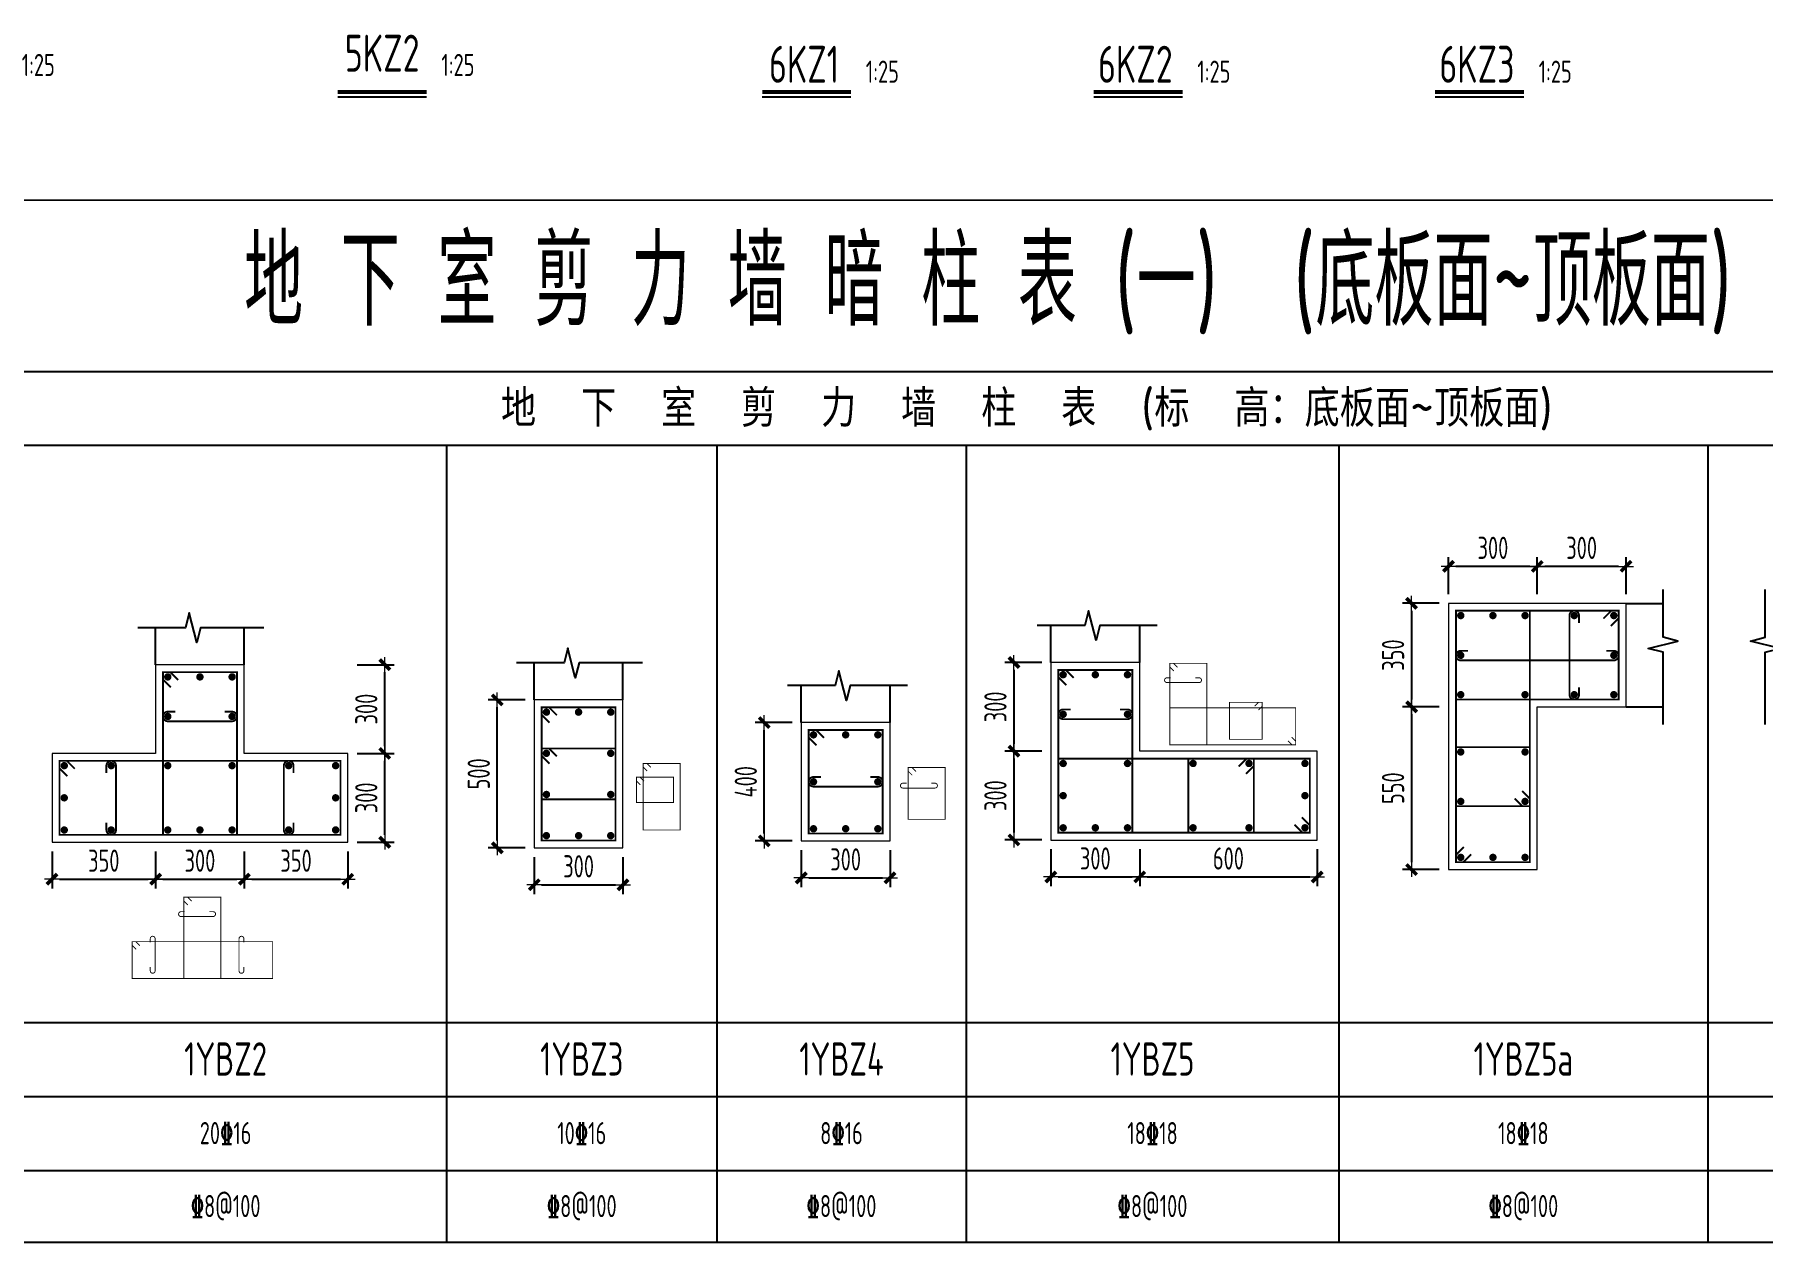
# Model space of a CAD drawing. Extents: x 292423 to 376523, y 106557 to 361882.
# Drawn here: x 318331 to 341697, y 328932 to 345264 of the extents above; entities that cross this region are included whole.
import ezdxf
from ezdxf.enums import TextEntityAlignment as Align

# ---------------------------------------------------------------- set-up
doc = ezdxf.new("R2010")
doc.units = 0
doc.header["$LTSCALE"] = 1000
doc.layers.get('0').update_dxf_attribs({"linetype": 'CONTINUOUS'})
doc.layers.get('Defpoints').update_dxf_attribs({"linetype": 'CONTINUOUS'})
for name, color, linetype in [('Note', 7, 'CONTINUOUS'), ('TAB', 7, 'CONTINUOUS'), ('TEXT', 7, 'CONTINUOUS'), ('THICK', 6, 'CONTINUOUS'), ('THIN', 7, 'CONTINUOUS')]:
    doc.layers.add(name, color=color, linetype=linetype)
for name, color, linetype, lineweight in [('REIN', 6, 'CONTINUOUS', 18), ('Z-柱大样外框', 7, 'ByLayer', 18), ('Z-详图标注', 3, 'CONTINUOUS', 18)]:
    doc.layers.add(name, color=color, linetype=linetype, lineweight=lineweight)
doc.styles.get("Standard").update_dxf_attribs({"font": 'tssdeng.shx', "width": 0.7, "bigfont": 'tssdchn.shx'})
doc.styles.add('TCCAD_Dimension', font='Tssdeng.shx', dxfattribs={"width": 0.7, "bigfont": 'tssdchn.shx'})
doc.dimstyles.new('TCCAD_25_100', dxfattribs={"dimtxt": 300, "dimasz": 100, "dimexe": 125, "dimexo": 125, "dimgap": 100, "dimtad": 1, "dimdec": 0, "dimlfac": 0.25, "dimzin": 0, "dimdsep": 46, "dimtxsty": 'TCCAD_Dimension', "dimblk": '_TCDBK25_100', "dimcen": 0, "dimclrt": 7, "dimadec": 0, "dimazin": 0, "dimtfac": 1, "dimtdec": 0, "dimtix": 1, "dimtmove": 2, "dimatfit": 3, "dimfxl": 1, "dimtolj": 1, "dimtzin": 0, "dimarcsym": 0})

# ---------------------------------------------------------------- blocks, each defined once
blk = doc.blocks.new('_TCDBK25_100')
blk.add_line((-1, 0), (1, 0))
at = {"const_width": 0.5}
blk.add_lwpolyline([(-0.7, -0.7), (0.7, 0.7)], dxfattribs=at)
blk = doc.blocks.new('*D284')
at = {"layer": 'Defpoints', "color": 0}
for p in [(318567, 334344), (319967, 334344), (319967, 333844)]:
    blk.add_point(p, dxfattribs=at)
at = {"layer": 'Z-详图标注', "color": 0, "lineweight": -2}
for p, q in [((318567, 334219), (318567, 333719)), ((319967, 334219), (319967, 333719)), ((318667, 333844), (319867, 333844))]:
    blk.add_line(p, q, dxfattribs=at)
at = {"layer": 'Z-详图标注', "color": 0, "lineweight": -2, "xscale": 100, "yscale": 100, "zscale": 100, "rotation": 180}
blk.add_blockref('_TCDBK25_100', (318567, 333844), dxfattribs=at)
at = {"layer": 'Z-详图标注', "color": 0, "lineweight": -2, "xscale": 100, "yscale": 100, "zscale": 100}
blk.add_blockref('_TCDBK25_100', (319967, 333844), dxfattribs=at)
at = {"layer": 'Z-详图标注', "color": 7, "insert": (319267, 334094), "char_height": 300, "attachment_point": 5, "style": 'TCCAD_Dimension'}
blk.add_mtext('\\A1;350', dxfattribs=at)
blk = doc.blocks.new('*D285')
at = {"layer": 'Defpoints', "color": 0}
for p in [(319967, 334344), (321167, 334344), (321167, 333844)]:
    blk.add_point(p, dxfattribs=at)
at = {"layer": 'Z-详图标注', "color": 0, "lineweight": -2}
for p, q in [((319967, 334219), (319967, 333719)), ((321167, 334219), (321167, 333719)), ((320067, 333844), (321067, 333844))]:
    blk.add_line(p, q, dxfattribs=at)
at = {"layer": 'Z-详图标注', "color": 0, "lineweight": -2, "xscale": 100, "yscale": 100, "zscale": 100, "rotation": 180}
blk.add_blockref('_TCDBK25_100', (319967, 333844), dxfattribs=at)
at = {"layer": 'Z-详图标注', "color": 0, "lineweight": -2, "xscale": 100, "yscale": 100, "zscale": 100}
blk.add_blockref('_TCDBK25_100', (321167, 333844), dxfattribs=at)
at = {"layer": 'Z-详图标注', "color": 7, "insert": (320567, 334094), "char_height": 300, "attachment_point": 5, "style": 'TCCAD_Dimension'}
blk.add_mtext('\\A1;300', dxfattribs=at)
blk = doc.blocks.new('*D286')
at = {"layer": 'Defpoints', "color": 0}
for p in [(321167, 334344), (322567, 334344), (322567, 333844)]:
    blk.add_point(p, dxfattribs=at)
at = {"layer": 'Z-详图标注', "color": 0, "lineweight": -2}
for p, q in [((321167, 334219), (321167, 333719)), ((322567, 334219), (322567, 333719)), ((321267, 333844), (322467, 333844))]:
    blk.add_line(p, q, dxfattribs=at)
at = {"layer": 'Z-详图标注', "color": 0, "lineweight": -2, "xscale": 100, "yscale": 100, "zscale": 100, "rotation": 180}
blk.add_blockref('_TCDBK25_100', (321167, 333844), dxfattribs=at)
at = {"layer": 'Z-详图标注', "color": 0, "lineweight": -2, "xscale": 100, "yscale": 100, "zscale": 100}
blk.add_blockref('_TCDBK25_100', (322567, 333844), dxfattribs=at)
at = {"layer": 'Z-详图标注', "color": 7, "insert": (321867, 334094), "char_height": 300, "attachment_point": 5, "style": 'TCCAD_Dimension'}
blk.add_mtext('\\A1;350', dxfattribs=at)
blk = doc.blocks.new('*D287')
at = {"layer": 'Defpoints', "color": 0}
for p in [(322567, 335544), (323067, 335544), (322567, 334344)]:
    blk.add_point(p, dxfattribs=at)
at = {"layer": 'Z-详图标注', "color": 0, "lineweight": -2}
for p, q in [((322692, 335544), (323192, 335544)), ((323067, 334444), (323067, 335444)), ((322692, 334344), (323192, 334344))]:
    blk.add_line(p, q, dxfattribs=at)
at = {"layer": 'Z-详图标注', "color": 0, "lineweight": -2, "xscale": 100, "yscale": 100, "zscale": 100}
for p, rotation in [((323067, 335544), 90), ((323067, 334344), 270)]:
    blk.add_blockref('_TCDBK25_100', p, dxfattribs=dict(at, rotation=rotation))
at = {"layer": 'Z-详图标注', "color": 7, "insert": (322817, 334944), "char_height": 300, "attachment_point": 5, "rotation": 90, "style": 'TCCAD_Dimension'}
blk.add_mtext('\\A1;300', dxfattribs=at)
blk = doc.blocks.new('*D288')
at = {"layer": 'Defpoints', "color": 0}
for p in [(322567, 336744), (323067, 336744), (322567, 335544)]:
    blk.add_point(p, dxfattribs=at)
at = {"layer": 'Z-详图标注', "color": 0, "lineweight": -2}
for p, q in [((322692, 336744), (323192, 336744)), ((323067, 335644), (323067, 336644)), ((322692, 335544), (323192, 335544))]:
    blk.add_line(p, q, dxfattribs=at)
at = {"layer": 'Z-详图标注', "color": 0, "lineweight": -2, "xscale": 100, "yscale": 100, "zscale": 100}
for p, rotation in [((323067, 336744), 90), ((323067, 335544), 270)]:
    blk.add_blockref('_TCDBK25_100', p, dxfattribs=dict(at, rotation=rotation))
at = {"layer": 'Z-详图标注', "color": 7, "insert": (322817, 336144), "char_height": 300, "attachment_point": 5, "rotation": 90, "style": 'TCCAD_Dimension'}
blk.add_mtext('\\A1;300', dxfattribs=at)
blk = doc.blocks.new('*D289')
at = {"layer": 'Defpoints', "color": 0}
for p in [(328699, 334361), (329899, 334361), (329899, 333861)]:
    blk.add_point(p, dxfattribs=at)
at = {"layer": 'Z-详图标注', "color": 0, "lineweight": -2}
for p, q in [((328699, 334236), (328699, 333736)), ((329899, 334236), (329899, 333736)), ((328799, 333861), (329799, 333861))]:
    blk.add_line(p, q, dxfattribs=at)
at = {"layer": 'Z-详图标注', "color": 0, "lineweight": -2, "xscale": 100, "yscale": 100, "zscale": 100, "rotation": 180}
blk.add_blockref('_TCDBK25_100', (328699, 333861), dxfattribs=at)
at = {"layer": 'Z-详图标注', "color": 0, "lineweight": -2, "xscale": 100, "yscale": 100, "zscale": 100}
blk.add_blockref('_TCDBK25_100', (329899, 333861), dxfattribs=at)
at = {"layer": 'Z-详图标注', "color": 7, "insert": (329299, 334111), "char_height": 300, "attachment_point": 5, "style": 'TCCAD_Dimension'}
blk.add_mtext('\\A1;300', dxfattribs=at)
blk = doc.blocks.new('*D290')
at = {"layer": 'Defpoints', "color": 0}
for p in [(328199, 335961), (328699, 335961), (328699, 334361)]:
    blk.add_point(p, dxfattribs=at)
at = {"layer": 'Z-详图标注', "color": 0, "lineweight": -2}
for p, q in [((328574, 335961), (328074, 335961)), ((328199, 334461), (328199, 335861)), ((328574, 334361), (328074, 334361))]:
    blk.add_line(p, q, dxfattribs=at)
at = {"layer": 'Z-详图标注', "color": 0, "lineweight": -2, "xscale": 100, "yscale": 100, "zscale": 100}
for p, rotation in [((328199, 335961), 90), ((328199, 334361), 270)]:
    blk.add_blockref('_TCDBK25_100', p, dxfattribs=dict(at, rotation=rotation))
at = {"layer": 'Z-详图标注', "color": 7, "insert": (327949, 335161), "char_height": 300, "attachment_point": 5, "rotation": 90, "style": 'TCCAD_Dimension'}
blk.add_mtext('\\A1;400', dxfattribs=at)
blk = doc.blocks.new('*D291')
at = {"layer": 'Defpoints', "color": 0}
for p in [(332075, 336774), (331575, 335574), (332075, 335574)]:
    blk.add_point(p, dxfattribs=at)
at = {"layer": 'Z-详图标注', "color": 0, "lineweight": -2}
for p, q in [((331950, 336774), (331450, 336774)), ((331575, 336674), (331575, 335674)), ((331950, 335574), (331450, 335574))]:
    blk.add_line(p, q, dxfattribs=at)
at = {"layer": 'Z-详图标注', "color": 0, "lineweight": -2, "xscale": 100, "yscale": 100, "zscale": 100}
for p, rotation in [((331575, 336774), 90), ((331575, 335574), 270)]:
    blk.add_blockref('_TCDBK25_100', p, dxfattribs=dict(at, rotation=rotation))
at = {"layer": 'Z-详图标注', "color": 7, "insert": (331325, 336174), "char_height": 300, "attachment_point": 5, "rotation": 90, "style": 'TCCAD_Dimension'}
blk.add_mtext('\\A1;300', dxfattribs=at)
blk = doc.blocks.new('*D292')
at = {"layer": 'Defpoints', "color": 0}
for p in [(332075, 335574), (331575, 334374), (332075, 334374)]:
    blk.add_point(p, dxfattribs=at)
at = {"layer": 'Z-详图标注', "color": 0, "lineweight": -2}
for p, q in [((331950, 335574), (331450, 335574)), ((331575, 335474), (331575, 334474)), ((331950, 334374), (331450, 334374))]:
    blk.add_line(p, q, dxfattribs=at)
at = {"layer": 'Z-详图标注', "color": 0, "lineweight": -2, "xscale": 100, "yscale": 100, "zscale": 100}
for p, rotation in [((331575, 335574), 90), ((331575, 334374), 270)]:
    blk.add_blockref('_TCDBK25_100', p, dxfattribs=dict(at, rotation=rotation))
at = {"layer": 'Z-详图标注', "color": 7, "insert": (331325, 334974), "char_height": 300, "attachment_point": 5, "rotation": 90, "style": 'TCCAD_Dimension'}
blk.add_mtext('\\A1;300', dxfattribs=at)
blk = doc.blocks.new('*D293')
at = {"layer": 'Defpoints', "color": 0}
for p in [(332075, 334374), (333275, 334374), (333275, 333874)]:
    blk.add_point(p, dxfattribs=at)
at = {"layer": 'Z-详图标注', "color": 0, "lineweight": -2}
for p, q in [((332075, 334249), (332075, 333749)), ((333275, 334249), (333275, 333749)), ((332175, 333874), (333175, 333874))]:
    blk.add_line(p, q, dxfattribs=at)
at = {"layer": 'Z-详图标注', "color": 0, "lineweight": -2, "xscale": 100, "yscale": 100, "zscale": 100, "rotation": 180}
blk.add_blockref('_TCDBK25_100', (332075, 333874), dxfattribs=at)
at = {"layer": 'Z-详图标注', "color": 0, "lineweight": -2, "xscale": 100, "yscale": 100, "zscale": 100}
blk.add_blockref('_TCDBK25_100', (333275, 333874), dxfattribs=at)
at = {"layer": 'Z-详图标注', "color": 7, "insert": (332675, 334124), "char_height": 300, "attachment_point": 5, "style": 'TCCAD_Dimension'}
blk.add_mtext('\\A1;300', dxfattribs=at)
blk = doc.blocks.new('*D294')
at = {"layer": 'Defpoints', "color": 0}
for p in [(333275, 334374), (335675, 334374), (335675, 333874)]:
    blk.add_point(p, dxfattribs=at)
at = {"layer": 'Z-详图标注', "color": 0, "lineweight": -2}
for p, q in [((333275, 334249), (333275, 333749)), ((335675, 334249), (335675, 333749)), ((333375, 333874), (335575, 333874))]:
    blk.add_line(p, q, dxfattribs=at)
at = {"layer": 'Z-详图标注', "color": 0, "lineweight": -2, "xscale": 100, "yscale": 100, "zscale": 100, "rotation": 180}
blk.add_blockref('_TCDBK25_100', (333275, 333874), dxfattribs=at)
at = {"layer": 'Z-详图标注', "color": 0, "lineweight": -2, "xscale": 100, "yscale": 100, "zscale": 100}
blk.add_blockref('_TCDBK25_100', (335675, 333874), dxfattribs=at)
at = {"layer": 'Z-详图标注', "color": 7, "insert": (334475, 334124), "char_height": 300, "attachment_point": 5, "style": 'TCCAD_Dimension'}
blk.add_mtext('\\A1;600', dxfattribs=at)
blk = doc.blocks.new('*D317')
at = {"layer": 'Defpoints', "color": 0}
for p in [(325088, 334268), (326288, 334268), (326288, 333768)]:
    blk.add_point(p, dxfattribs=at)
at = {"layer": 'Z-详图标注', "color": 0, "lineweight": -2}
for p, q in [((325088, 334143), (325088, 333643)), ((326288, 334143), (326288, 333643)), ((325188, 333768), (326188, 333768))]:
    blk.add_line(p, q, dxfattribs=at)
at = {"layer": 'Z-详图标注', "color": 0, "lineweight": -2, "xscale": 100, "yscale": 100, "zscale": 100, "rotation": 180}
blk.add_blockref('_TCDBK25_100', (325088, 333768), dxfattribs=at)
at = {"layer": 'Z-详图标注', "color": 0, "lineweight": -2, "xscale": 100, "yscale": 100, "zscale": 100}
blk.add_blockref('_TCDBK25_100', (326288, 333768), dxfattribs=at)
at = {"layer": 'Z-详图标注', "color": 7, "insert": (325688, 334018), "char_height": 300, "attachment_point": 5, "style": 'TCCAD_Dimension'}
blk.add_mtext('\\A1;300', dxfattribs=at)
blk = doc.blocks.new('*D318')
at = {"layer": 'Defpoints', "color": 0}
for p in [(324588, 336268), (325088, 336268), (325088, 334268)]:
    blk.add_point(p, dxfattribs=at)
at = {"layer": 'Z-详图标注', "color": 0, "lineweight": -2}
for p, q in [((324963, 336268), (324463, 336268)), ((324588, 334368), (324588, 336168)), ((324963, 334268), (324463, 334268))]:
    blk.add_line(p, q, dxfattribs=at)
at = {"layer": 'Z-详图标注', "color": 0, "lineweight": -2, "xscale": 100, "yscale": 100, "zscale": 100}
for p, rotation in [((324588, 336268), 90), ((324588, 334268), 270)]:
    blk.add_blockref('_TCDBK25_100', p, dxfattribs=dict(at, rotation=rotation))
at = {"layer": 'Z-详图标注', "color": 7, "insert": (324338, 335268), "char_height": 300, "attachment_point": 5, "rotation": 90, "style": 'TCCAD_Dimension'}
blk.add_mtext('\\A1;500', dxfattribs=at)
blk = doc.blocks.new('*D338')
at = {"layer": 'Defpoints', "color": 0}
for p in [(338652, 338074), (338652, 337574), (339852, 337574)]:
    blk.add_point(p, dxfattribs=at)
at = {"layer": 'Z-详图标注', "color": 0, "lineweight": -2}
for p, q in [((338652, 337699), (338652, 338199)), ((339852, 337699), (339852, 338199)), ((339752, 338074), (338752, 338074))]:
    blk.add_line(p, q, dxfattribs=at)
at = {"layer": 'Z-详图标注', "color": 0, "lineweight": -2, "xscale": 100, "yscale": 100, "zscale": 100, "rotation": 180}
blk.add_blockref('_TCDBK25_100', (338652, 338074), dxfattribs=at)
at = {"layer": 'Z-详图标注', "color": 0, "lineweight": -2, "xscale": 100, "yscale": 100, "zscale": 100}
blk.add_blockref('_TCDBK25_100', (339852, 338074), dxfattribs=at)
at = {"layer": 'Z-详图标注', "color": 7, "insert": (339252, 338324), "char_height": 300, "attachment_point": 5, "style": 'TCCAD_Dimension'}
blk.add_mtext('\\A1;300', dxfattribs=at)
blk = doc.blocks.new('*D339')
at = {"layer": 'Defpoints', "color": 0}
for p in [(337452, 338074), (337452, 337574), (338652, 337574)]:
    blk.add_point(p, dxfattribs=at)
at = {"layer": 'Z-详图标注', "color": 0, "lineweight": -2}
for p, q in [((337452, 337699), (337452, 338199)), ((338652, 337699), (338652, 338199)), ((338552, 338074), (337552, 338074))]:
    blk.add_line(p, q, dxfattribs=at)
at = {"layer": 'Z-详图标注', "color": 0, "lineweight": -2, "xscale": 100, "yscale": 100, "zscale": 100, "rotation": 180}
blk.add_blockref('_TCDBK25_100', (337452, 338074), dxfattribs=at)
at = {"layer": 'Z-详图标注', "color": 0, "lineweight": -2, "xscale": 100, "yscale": 100, "zscale": 100}
blk.add_blockref('_TCDBK25_100', (338652, 338074), dxfattribs=at)
at = {"layer": 'Z-详图标注', "color": 7, "insert": (338052, 338324), "char_height": 300, "attachment_point": 5, "style": 'TCCAD_Dimension'}
blk.add_mtext('\\A1;300', dxfattribs=at)
blk = doc.blocks.new('*D340')
at = {"layer": 'Defpoints', "color": 0}
for p in [(337452, 337574), (336952, 336174), (337452, 336174)]:
    blk.add_point(p, dxfattribs=at)
at = {"layer": 'Z-详图标注', "color": 0, "lineweight": -2}
for p, q in [((337327, 337574), (336827, 337574)), ((336952, 337474), (336952, 336274)), ((337327, 336174), (336827, 336174))]:
    blk.add_line(p, q, dxfattribs=at)
at = {"layer": 'Z-详图标注', "color": 0, "lineweight": -2, "xscale": 100, "yscale": 100, "zscale": 100}
for p, rotation in [((336952, 337574), 90), ((336952, 336174), 270)]:
    blk.add_blockref('_TCDBK25_100', p, dxfattribs=dict(at, rotation=rotation))
at = {"layer": 'Z-详图标注', "color": 7, "insert": (336702, 336874), "char_height": 300, "attachment_point": 5, "rotation": 90, "style": 'TCCAD_Dimension'}
blk.add_mtext('\\A1;350', dxfattribs=at)
blk = doc.blocks.new('*D341')
at = {"layer": 'Defpoints', "color": 0}
for p in [(337452, 336174), (336952, 333974), (337452, 333974)]:
    blk.add_point(p, dxfattribs=at)
at = {"layer": 'Z-详图标注', "color": 0, "lineweight": -2}
for p, q in [((337327, 336174), (336827, 336174)), ((336952, 336074), (336952, 334074)), ((337327, 333974), (336827, 333974))]:
    blk.add_line(p, q, dxfattribs=at)
at = {"layer": 'Z-详图标注', "color": 0, "lineweight": -2, "xscale": 100, "yscale": 100, "zscale": 100}
for p, rotation in [((336952, 336174), 90), ((336952, 333974), 270)]:
    blk.add_blockref('_TCDBK25_100', p, dxfattribs=dict(at, rotation=rotation))
at = {"layer": 'Z-详图标注', "color": 7, "insert": (336702, 335074), "char_height": 300, "attachment_point": 5, "rotation": 90, "style": 'TCCAD_Dimension'}
blk.add_mtext('\\A1;550', dxfattribs=at)

msp = doc.modelspace()

# ---------------------------------------------------------------- linework, layer by layer
at = {"layer": 'REIN', "color": 6}
for points, const_width in [([(294922.6, 343025), (368522.6, 343025)], 25), ([(334830.1, 336181.8), (334883.1, 336234.8), (334933.1, 336234.8), (334933.1, 335734.8), (334489.8, 335734.8), (334489.8, 336234.8), (334933.1, 336234.8), (334933.1, 336184.8), (334880.1, 336131.8)], 12.5), ([(325293.6, 335404.8), (325187.6, 335510.9), (325187.6, 335610.9), (326187.6, 335610.9), (326187.6, 334924.2), (325187.6, 334924.2), (325187.6, 335610.9), (325287.6, 335610.9), (325393.6, 335504.8)], 25), ([(338445.9, 335036.4), (338551.9, 334930.3), (338551.9, 334830.3), (337551.9, 334830.3), (337551.9, 335629.2), (338551.9, 335629.2), (338551.9, 334830.3), (338451.9, 334830.3), (338345.9, 334936.4)], 25), ([(334612.6, 335367.6), (334718.6, 335473.6), (334818.6, 335473.6), (334818.6, 334473.6), (333931.9, 334473.6), (333931.9, 335473.6), (334818.6, 335473.6), (334818.6, 335373.6), (334712.6, 335267.6)], 25), ([(326522.7, 335120.5), (326469.7, 335173.5), (326469.7, 335223.5), (326969.7, 335223.5), (326969.7, 334880.2), (326469.7, 334880.2), (326469.7, 335223.5), (326519.7, 335223.5), (326572.7, 335170.5)], 12.5)]:
    msp.add_lwpolyline(points, dxfattribs=dict(at, const_width=const_width))
at = {"layer": 'REIN', "color": 210}
for points, const_width in [([(337758, 334179.7), (337651.9, 334073.6), (337551.9, 334073.6), (337551.9, 337473.6), (338551.9, 337473.6), (338551.9, 334073.6), (337551.9, 334073.6), (337551.9, 334173.6), (337658, 334279.7)], 25), ([(339545.9, 337367.6), (339651.9, 337473.6), (339751.9, 337473.6), (339751.9, 336273.6), (337551.9, 336273.6), (337551.9, 337473.6), (339751.9, 337473.6), (339751.9, 337373.6), (339645.9, 337267.6)], 25), ([(333737, 336659.3), (333684, 336712.3), (333684, 336762.3), (334184, 336762.3), (334184, 335662.3), (333684, 335662.3), (333684, 336762.3), (333734, 336762.3), (333787, 336709.3)], 12.5), ([(320173.5, 336438), (320067.4, 336544.1), (320067.4, 336644.1), (321067.4, 336644.1), (321067.4, 334444.1), (320067.4, 334444.1), (320067.4, 336644.1), (320167.4, 336644.1), (320273.5, 336538)], 25), ([(332281.3, 336467.6), (332175.3, 336573.6), (332175.3, 336673.6), (333175.3, 336673.6), (333175.3, 334473.6), (332175.3, 334473.6), (332175.3, 336673.6), (332275.3, 336673.6), (332381.3, 336567.6)], 25), ([(325293.6, 335961.5), (325187.6, 336067.6), (325187.6, 336167.6), (326187.6, 336167.6), (326187.6, 334367.6), (325187.6, 334367.6), (325187.6, 336167.6), (325287.6, 336167.6), (325393.6, 336061.5)], 25), ([(335330.9, 335765.3), (335384, 335712.3), (335384, 335662.3), (333684, 335662.3), (333684, 336162.3), (335384, 336162.3), (335384, 335662.3), (335334, 335662.3), (335280.9, 335715.3)], 12.5), ([(328905.3, 335654.7), (328799.3, 335760.8), (328799.3, 335860.8), (329799.3, 335860.8), (329799.3, 334460.8), (328799.3, 334460.8), (328799.3, 335860.8), (328899.3, 335860.8), (329005.3, 335754.7)], 25), ([(318773.5, 335238), (318667.4, 335344.1), (318667.4, 335444.1), (322467.4, 335444.1), (322467.4, 334444.1), (318667.4, 334444.1), (318667.4, 335444.1), (318767.4, 335444.1), (318873.5, 335338)], 25), ([(326615.5, 335306), (326562.5, 335359.1), (326562.5, 335409.1), (327062.5, 335409.1), (327062.5, 334509.1), (326562.5, 334509.1), (326562.5, 335409.1), (326612.5, 335409.1), (326665.5, 335356)], 12.5), ([(330198.8, 335250), (330145.8, 335303.1), (330145.8, 335353.1), (330645.8, 335353.1), (330645.8, 334653.1), (330145.8, 334653.1), (330145.8, 335353.1), (330195.8, 335353.1), (330248.8, 335300)], 12.5), ([(335469.2, 334679.7), (335575.3, 334573.6), (335575.3, 334473.6), (332175.3, 334473.6), (332175.3, 335473.6), (335575.3, 335473.6), (335575.3, 334473.6), (335475.3, 334473.6), (335369.2, 334579.7)], 25), ([(320404, 333496.5), (320350.9, 333549.5), (320350.9, 333599.5), (320850.9, 333599.5), (320850.9, 332499.5), (320350.9, 332499.5), (320350.9, 333599.5), (320400.9, 333599.5), (320454, 333546.5)], 12.5), ([(319704, 332896.5), (319650.9, 332949.5), (319650.9, 332999.5), (321550.9, 332999.5), (321550.9, 332499.5), (319650.9, 332499.5), (319650.9, 332999.5), (319700.9, 332999.5), (319754, 332946.5)], 12.5)]:
    msp.add_lwpolyline(points, dxfattribs=dict(at, const_width=const_width))
at = {"layer": 'REIN', "color": 6, "const_width": 50}
for points in [[(337616.9, 337433.6, 1), (337616.9, 337383.6, 1)], [(338051.9, 337433.6, 1), (338051.9, 337383.6, 1)], [(338486.9, 337433.6, 1), (338486.9, 337383.6, 1)], [(339151.9, 337433.6, 1), (339151.9, 337383.6, 1)], [(339686.9, 337433.6, 1), (339686.9, 337383.6, 1)], [(337616.9, 336895.7, 1), (337616.9, 336845.7, 1)], [(339686.9, 336895.7, 1), (339686.9, 336845.7, 1)], [(320107.4, 336579.1, 1), (320157.4, 336579.1, 1)], [(320542.4, 336579.1, 1), (320592.4, 336579.1, 1)], [(320977.4, 336579.1, 1), (321027.4, 336579.1, 1)], [(332215.3, 336608.6, 1), (332265.3, 336608.6, 1)], [(332650.3, 336608.6, 1), (332700.3, 336608.6, 1)], [(333085.3, 336608.6, 1), (333135.3, 336608.6, 1)], [(337616.9, 336363.6, 1), (337616.9, 336313.6, 1)], [(338486.9, 336363.6, 1), (338486.9, 336313.6, 1)], [(339151.9, 336363.6, 1), (339151.9, 336313.6, 1)], [(339686.9, 336363.6, 1), (339686.9, 336313.6, 1)], [(320107.4, 336044.1, 1), (320157.4, 336044.1, 1)], [(320977.4, 336044.1, 1), (321027.4, 336044.1, 1)], [(325227.6, 336102.6, 1), (325277.6, 336102.6, 1)], [(325662.6, 336102.6, 1), (325712.6, 336102.6, 1)], [(326097.6, 336102.6, 1), (326147.6, 336102.6, 1)], [(332215.3, 336073.6, 1), (332265.3, 336073.6, 1)], [(333085.3, 336073.6, 1), (333135.3, 336073.6, 1)], [(328839.3, 335795.8, 1), (328889.3, 335795.8, 1)], [(329274.3, 335795.8, 1), (329324.3, 335795.8, 1)], [(329709.3, 335795.8, 1), (329759.3, 335795.8, 1)], [(325227.6, 335545.9, 1), (325277.6, 335545.9, 1)], [(326097.6, 335545.9, 1), (326147.6, 335545.9, 1)], [(337616.9, 335589.2, 1), (337616.9, 335539.2, 1)], [(338486.9, 335589.2, 1), (338486.9, 335539.2, 1)], [(318707.4, 335379.1, 1), (318757.4, 335379.1, 1)], [(319342.4, 335379.1, 1), (319392.4, 335379.1, 1)], [(320107.4, 335379.1, 1), (320157.4, 335379.1, 1)], [(320977.4, 335379.1, 1), (321027.4, 335379.1, 1)], [(321742.4, 335379.1, 1), (321792.4, 335379.1, 1)], [(322377.4, 335379.1, 1), (322427.4, 335379.1, 1)], [(332215.3, 335408.6, 1), (332265.3, 335408.6, 1)], [(333085.3, 335408.6, 1), (333135.3, 335408.6, 1)], [(333971.9, 335408.6, 1), (334021.9, 335408.6, 1)], [(334728.6, 335408.6, 1), (334778.6, 335408.6, 1)], [(335485.3, 335408.6, 1), (335535.3, 335408.6, 1)], [(328839.3, 335160.8, 1), (328889.3, 335160.8, 1)], [(329709.3, 335160.8, 1), (329759.3, 335160.8, 1)], [(318707.4, 334944.1, 1), (318757.4, 334944.1, 1)], [(322377.4, 334944.1, 1), (322427.4, 334944.1, 1)], [(325227.6, 334989.2, 1), (325277.6, 334989.2, 1)], [(326097.6, 334989.2, 1), (326147.6, 334989.2, 1)], [(332215.3, 334973.6, 1), (332265.3, 334973.6, 1)], [(335485.3, 334973.6, 1), (335535.3, 334973.6, 1)], [(337616.9, 334920.3, 1), (337616.9, 334870.3, 1)], [(338486.9, 334920.3, 1), (338486.9, 334870.3, 1)], [(318707.4, 334509.1, 1), (318757.4, 334509.1, 1)], [(319342.4, 334509.1, 1), (319392.4, 334509.1, 1)], [(320107.4, 334509.1, 1), (320157.4, 334509.1, 1)], [(320542.4, 334509.1, 1), (320592.4, 334509.1, 1)], [(320977.4, 334509.1, 1), (321027.4, 334509.1, 1)], [(321742.4, 334509.1, 1), (321792.4, 334509.1, 1)], [(322377.4, 334509.1, 1), (322427.4, 334509.1, 1)], [(325227.6, 334432.6, 1), (325277.6, 334432.6, 1)], [(325662.6, 334432.6, 1), (325712.6, 334432.6, 1)], [(326097.6, 334432.6, 1), (326147.6, 334432.6, 1)], [(328839.3, 334525.8, 1), (328889.3, 334525.8, 1)], [(329274.3, 334525.8, 1), (329324.3, 334525.8, 1)], [(329709.3, 334525.8, 1), (329759.3, 334525.8, 1)], [(332215.3, 334538.6, 1), (332265.3, 334538.6, 1)], [(332650.3, 334538.6, 1), (332700.3, 334538.6, 1)], [(333085.3, 334538.6, 1), (333135.3, 334538.6, 1)], [(333971.9, 334538.6, 1), (334021.9, 334538.6, 1)], [(334728.6, 334538.6, 1), (334778.6, 334538.6, 1)], [(335485.3, 334538.6, 1), (335535.3, 334538.6, 1)], [(337616.9, 334163.6, 1), (337616.9, 334113.6, 1)], [(338051.9, 334163.6, 1), (338051.9, 334113.6, 1)], [(338486.9, 334163.6, 1), (338486.9, 334113.6, 1)]]:
    msp.add_lwpolyline(points, format="xyb", close=True, dxfattribs=at)
at = {"layer": 'REIN', "color": 6}
for points, const_width in [([(339216.9, 336438.6), (339216.9, 336338.6, -1), (339086.9, 336338.6), (339086.9, 337408.6, -1), (339216.9, 337408.6), (339216.9, 337308.6)], 25), ([(339586.9, 336932.1), (339686.9, 336932.1, -1), (339686.9, 336802.1), (337616.6, 336802.1, -1), (337616.6, 336932.1), (337716.6, 336932.1)], 25), ([(334029, 336567.3), (334079, 336567.3, -1), (334079, 336502.3), (333644, 336502.3, -1), (333644, 336567.3), (333694, 336567.3)], 12.5), ([(320902.4, 336109.1), (321002.4, 336109.1, -1), (321002.4, 335979.1), (320132.4, 335979.1, -1), (320132.4, 336109.1), (320232.4, 336109.1)], 25), ([(333010.3, 336138.6), (333110.3, 336138.6, -1), (333110.3, 336008.6), (332240.3, 336008.6, -1), (332240.3, 336138.6), (332340.3, 336138.6)], 25), ([(319302.4, 335279.1), (319302.4, 335379.1, -1), (319432.4, 335379.1), (319432.4, 334509.1, -1), (319302.4, 334509.1), (319302.4, 334609.1)], 25), ([(321832.4, 334609.1), (321832.4, 334509.1, -1), (321702.4, 334509.1), (321702.4, 335379.1, -1), (321832.4, 335379.1), (321832.4, 335279.1)], 25), ([(329634.3, 335225.8), (329734.3, 335225.8, -1), (329734.3, 335095.8), (328864.3, 335095.8, -1), (328864.3, 335225.8), (328964.3, 335225.8)], 25), ([(330457.4, 335141.4), (330507.4, 335141.4, -1), (330507.4, 335076.4), (330072.4, 335076.4, -1), (330072.4, 335141.4), (330122.4, 335141.4)], 12.5), ([(320695.9, 333404.5), (320745.9, 333404.5, -1), (320745.9, 333339.5), (320310.9, 333339.5, -1), (320310.9, 333404.5), (320360.9, 333404.5)], 12.5), ([(319895.9, 332989.5), (319895.9, 333039.5, -1), (319960.9, 333039.5), (319960.9, 332604.5, -1), (319895.9, 332604.5), (319895.9, 332654.5)], 12.5), ([(321160.9, 332654.5), (321160.9, 332604.5, -1), (321095.9, 332604.5), (321095.9, 333039.5, -1), (321160.9, 333039.5), (321160.9, 332989.5)], 12.5)]:
    msp.add_lwpolyline(points, format="xyb", dxfattribs=dict(at, const_width=const_width))
at = {"layer": 'TAB'}
for p, q in [((295391.9, 340710.3), (368105.7, 340710.3)), ((297191.9, 339710.3), (368105.7, 339710.3)), ((323903.6, 339710.3), (323903.6, 328932.4)), ((327557.5, 339710.3), (327557.5, 328932.4)), ((330928.9, 339710.3), (330928.9, 328932.4)), ((335968.1, 339710.3), (335968.1, 328932.4)), ((340958.6, 339710.3), (340958.6, 328932.4)), ((297191.9, 331904.4), (368105.7, 331904.4)), ((297191.9, 330904.4), (368105.7, 330904.4)), ((297191.9, 330904.4), (368105.7, 330904.4)), ((297191.9, 329904.4), (368105.7, 329904.4))]:
    msp.add_line(p, q, dxfattribs=at)
msp.add_lwpolyline([(368105.7, 328932.4), (295391.9, 328932.4), (295391.9, 339710.3), (297191.9, 339710.3), (297191.9, 328932.4)], dxfattribs=at)
at = {"layer": 'THICK', "const_width": 50}
for points in [[(322431.8, 344487.6), (323631.8, 344487.6)], [(328171.2, 344487.6), (329371.2, 344487.6)], [(332654.3, 344487.6), (333854.3, 344487.6)], [(337270, 344487.6), (338470, 344487.6)]]:
    msp.add_lwpolyline(points, dxfattribs=at)
at = {"layer": 'THIN'}
for p, q in [((322431.8, 344422.6), (323631.8, 344422.6)), ((328171.2, 344422.6), (329371.2, 344422.6)), ((332654.3, 344422.6), (333854.3, 344422.6)), ((337270, 344422.6), (338470, 344422.6)), ((339851.9, 337573.6), (340351.9, 337573.6)), ((319967.4, 336744.1), (319967.4, 337244.1)), ((321167.4, 336744.1), (321167.4, 337244.1)), ((332075.3, 336773.6), (332075.3, 337273.6)), ((333275.3, 336773.6), (333275.3, 337273.6)), ((325087.6, 336267.6), (325087.6, 336767.6)), ((326287.6, 336267.6), (326287.6, 336767.6)), ((328699.3, 335960.8), (328699.3, 336460.8)), ((329899.3, 335960.8), (329899.3, 336460.8)), ((339851.9, 336173.6), (340351.9, 336173.6))]:
    msp.add_line(p, q, dxfattribs=at)
for points in [[(340351.9, 335936.8), (340351.9, 336914.2), (340151.9, 336964.2), (340551.9, 337064.2), (340351.9, 337114.2), (340351.9, 337760.6)], [(341735.4, 335936.8), (341735.4, 336914.2), (341935.4, 336964.2), (341535.4, 337064.2), (341735.4, 337114.2), (341735.4, 337760.6)], [(321431.5, 337244.1), (320573.2, 337244.1), (320523.2, 337044.1), (320423.2, 337444.1), (320373.2, 337244.1), (319726.9, 337244.1)], [(333512.1, 337273.6), (332734.7, 337273.6), (332684.7, 337073.6), (332584.7, 337473.6), (332534.7, 337273.6), (331888.4, 337273.6)], [(326551.6, 336767.6), (325693.4, 336767.6), (325643.4, 336567.6), (325543.4, 336967.6), (325493.4, 336767.6), (324847, 336767.6)], [(330136.1, 336460.8), (329358.7, 336460.8), (329308.7, 336260.8), (329208.7, 336660.8), (329158.7, 336460.8), (328512.4, 336460.8)]]:
    msp.add_lwpolyline(points, dxfattribs=at)
at = {"layer": 'Z-柱大样外框'}
for points in [[(339851.9, 337573.6), (337451.9, 337573.6), (337451.9, 333973.6), (338651.9, 333973.6), (338651.9, 336173.6), (339851.9, 336173.6), (339851.9, 337573.6)], [(318567.4, 335544.1), (318567.4, 334344.1), (322567.4, 334344.1), (322567.4, 335544.1), (321167.4, 335544.1), (321167.4, 336744.1), (319967.4, 336744.1), (319967.4, 335544.1), (318567.4, 335544.1)], [(332075.3, 336773.6), (332075.3, 334373.6), (335675.3, 334373.6), (335675.3, 335573.6), (333275.3, 335573.6), (333275.3, 336773.6), (332075.3, 336773.6)], [(325087.6, 336267.6), (325087.6, 334267.6), (326287.6, 334267.6), (326287.6, 336267.6), (325087.6, 336267.6)], [(328699.3, 335960.8), (328699.3, 334360.8), (329899.3, 334360.8), (329899.3, 335960.8), (328699.3, 335960.8)]]:
    msp.add_lwpolyline(points, close=True, dxfattribs=at)

# ---------------------------------------------------------------- texts
at = {"layer": 'Note', "color": 7, "width": 0.7}
msp.add_text('地 下 室 剪 力 墙 暗 柱 表 (一)  (底板面~顶板面)', height=1200, dxfattribs=at).set_placement((331224.8, 341938.9), align=Align.MIDDLE)
at = {"layer": 'TAB'}
msp.add_text('地  下  室  剪  力  墙  柱  表  (标  高：底板面~顶板面)', height=500, dxfattribs=at).set_placement((331748.8, 340210.3), align=Align.MIDDLE_CENTER)
at = {"layer": 'TAB', "width": 0.7}
for s, height, p in [('1YBZ2', 450, (320914.6, 331413.1)), ('1YBZ3', 450, (325730.6, 331413.1)), ('1YBZ4', 450, (329243.2, 331413.1)), ('1YBZ5', 450, (333448.5, 331413.1)), ('1YBZ5a', 450, (338463.3, 331413.1)), ('20%%13216', 300, (320914.6, 330410.9)), ('10%%13216', 300, (325730.6, 330410.2)), ('8%%13216', 300, (329243.2, 330410.2)), ('18%%13218', 300, (333448.5, 330410.2)), ('18%%13218', 300, (338463.3, 330410.2)), ('%%1328@100', 300, (320914.6, 329424.2)), ('%%1328@100', 300, (325730.6, 329424.2)), ('%%1328@100', 300, (329243.2, 329424.2)), ('%%1328@100', 300, (333448.5, 329424.2)), ('%%1328@100', 300, (338463.3, 329424.2))]:
    msp.add_text(s, height=height, dxfattribs=at).set_placement(p, align=Align.MIDDLE_CENTER)
at = {"layer": 'TEXT', "width": 0.7}
msp.add_text('5KZ2', height=500, dxfattribs=at).set_placement((323031.8, 344612.6), align=Align.BOTTOM_CENTER)
at = {"layer": 'TEXT', "color": 6, "width": 0.7}
for s, height, p in [('6KZ1', 500, (328262.5, 344612.6)), ('6KZ2', 500, (332711.9, 344612.6)), ('6KZ3', 500, (337327.6, 344612.6)), ('1:25', 300, (329571.2, 344612.6)), ('1:25', 300, (334054.3, 344612.6)), ('1:25', 300, (338670, 344612.6))]:
    msp.add_text(s, height=height, dxfattribs=at).set_placement(p)
at = {"layer": 'TEXT', "width": 0.7}
for p in [(318157, 344612.6), (323831.8, 344612.6)]:
    msp.add_text('1:25', height=300, dxfattribs=at).set_placement(p, align=Align.BOTTOM_LEFT)

# ---------------------------------------------------------------- dimensions: what is measured, and where the dimension line sits
at = {"layer": 'Z-详图标注'}
for base, p1, p2, angle, picture, middle in [((337451.9, 338073.6), (338651.9, 337573.6), (337451.9, 337573.6), 180, '*D339', (338051.9, 338323.6)), ((338651.9, 338073.6), (339851.9, 337573.6), (338651.9, 337573.6), 180, '*D338', (339251.9, 338323.6)), ((336951.9, 336173.6), (337451.9, 337573.6), (337451.9, 336173.6), 270, '*D340', (336701.9, 336873.6)), ((323067.4, 336744.1), (322567.4, 335544.1), (322567.4, 336744.1), 90, '*D288', (322817.4, 336144.1)), ((331575.3, 335573.6), (332075.3, 336773.6), (332075.3, 335573.6), 270, '*D291', (331325.3, 336173.6)), ((324587.6, 336267.6), (325087.6, 334267.6), (325087.6, 336267.6), 90, '*D318', (324337.6, 335267.6)), ((336951.9, 333973.6), (337451.9, 336173.6), (337451.9, 333973.6), 270, '*D341', (336701.9, 335073.6)), ((328199.3, 335960.8), (328699.3, 334360.8), (328699.3, 335960.8), 90, '*D290', (327949.3, 335160.8)), ((323067.4, 335544.1), (322567.4, 334344.1), (322567.4, 335544.1), 90, '*D287', (322817.4, 334944.1)), ((331575.3, 334373.6), (332075.3, 335573.6), (332075.3, 334373.6), 270, '*D292', (331325.3, 334973.6))]:
    dim = msp.add_linear_dim(base=base, p1=p1, p2=p2, angle=angle, dimstyle='TCCAD_25_100', dxfattribs=at)
    dim.commit()
    dim.dimension.update_dxf_attribs({"geometry": picture, "text_midpoint": middle})
for base, p1, p2, picture, middle in [((333275.3, 333873.6), (332075.3, 334373.6), (333275.3, 334373.6), '*D293', (332675.3, 334123.6)), ((335675.3, 333873.6), (333275.3, 334373.6), (335675.3, 334373.6), '*D294', (334475.3, 334123.6)), ((319967.4, 333844.1), (318567.4, 334344.1), (319967.4, 334344.1), '*D284', (319267.4, 334094.1)), ((321167.4, 333844.1), (319967.4, 334344.1), (321167.4, 334344.1), '*D285', (320567.4, 334094.1)), ((322567.4, 333844.1), (321167.4, 334344.1), (322567.4, 334344.1), '*D286', (321867.4, 334094.1)), ((326287.6, 333767.6), (325087.6, 334267.6), (326287.6, 334267.6), '*D317', (325687.6, 334017.6)), ((329899.3, 333860.8), (328699.3, 334360.8), (329899.3, 334360.8), '*D289', (329299.3, 334110.8))]:
    dim = msp.add_linear_dim(base=base, p1=p1, p2=p2, dimstyle='TCCAD_25_100', dxfattribs=at)
    dim.commit()
    dim.dimension.update_dxf_attribs({"geometry": picture, "text_midpoint": middle})

doc.saveas('drawing.dxf')
